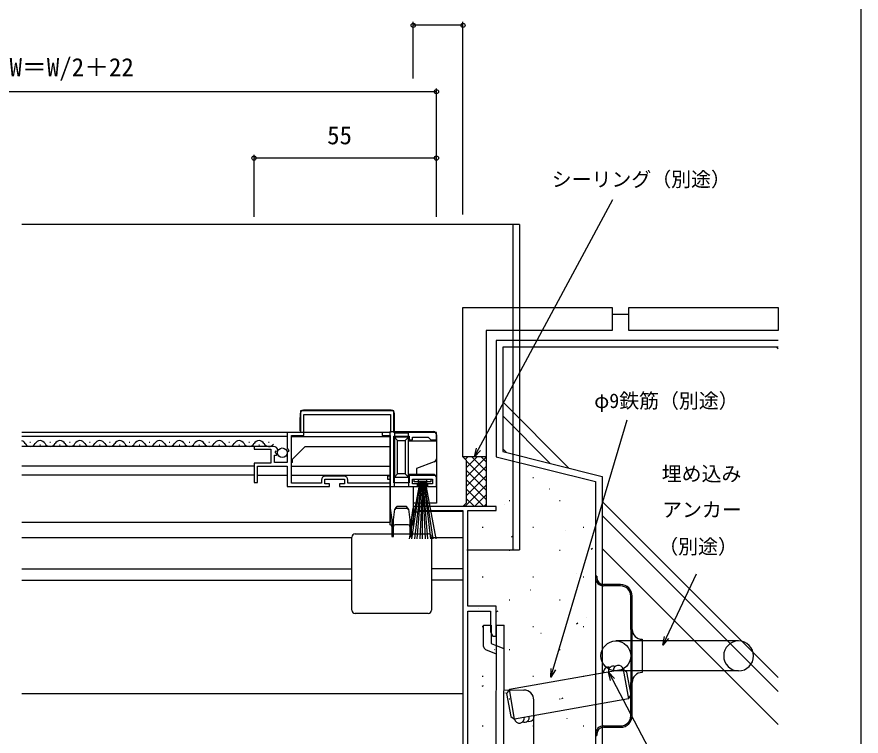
# Model space of a CAD drawing. Units: millimetres, scale not verified. Extents: x -437 to 438, y -344 to 341.
# Drawn here: x 183.7 to 438.2, y -158 to 58.7 of the extents above; entities that cross this region are included whole.
import ezdxf
from ezdxf.enums import TextEntityAlignment as Align

# ---------------------------------------------------------------- set-up
doc = ezdxf.new("R2010")
doc.units = ezdxf.units.MM
doc.header["$LTSCALE"] = 2
for name, color, linetype in [('0-2_YKK_11', 7, 'Continuous'), ('0-3_YKK_12', 2, 'Continuous'), ('0-4_YKK_13', 4, 'Continuous'), ('0-6_YKK_D', 6, 'Continuous'), ('0-7_YKK_ZWAK', 7, 'Continuous'), ('0-8_YSS_K', 3, 'Continuous')]:
    doc.layers.add(name, color=color, linetype=linetype)
doc.styles.add('ＭＳ ゴシック', font='')
doc.styles.get('ＭＳ ゴシック').set_extended_font_data('MS Gothic')

msp = doc.modelspace()

# ---------------------------------------------------------------- linework, layer by layer
at = {"layer": '0-2_YKK_11'}
msp.add_line((282.267, -79.6), (276.667, -79.6), dxfattribs=at)
for points in [[(297.367, -60), (269.167, -60), (269.167, -66.5), (265.167, -66.5), (265.167, -71.331), (265.621, -71.871), (265.467, -72.2), (265.167, -72.5), (265.167, -75.5), (261.367, -75.5), (261.367, -73.3), (261.985, -73.3), (262.092, -73.041), (261.526, -72.476), (261.797, -72.008), (262.116, -72.093), (262.367, -71.882)], [(308.467, -68.7), (310.167, -68.7), (310.167, -66.5), (297.367, -66.5), (297.367, -60)], [(275.467, -80.8), (275.467, -81.8), (266.467, -81.8), (266.467, -67.4), (270.167, -67.4), (270.167, -61.1)], [(270.167, -61.1), (296.267, -61.1), (296.267, -66.5), (293.767, -66.5), (293.767, -67.4), (296.167, -67.4), (296.167, -79.6), (295.367, -79.6), (295.367, -80.5), (296.167, -80.5), (296.167, -81.8), (283.467, -81.8), (283.467, -80.8)], [(261.072, -70.7), (255.167, -70.7), (255.167, -71.5), (260.267, -71.5), (260.267, -75.7), (255.167, -75.7), (255.167, -81.6), (256.167, -81.6), (256.167, -76.6), (265.167, -76.6), (265.167, -82.8), (277.967, -82.8), (277.967, -82), (276.467, -82), (276.467, -80.5), (282.467, -80.5), (282.467, -82), (280.967, -82), (280.967, -82.8), (304.467, -82.8), (304.467, -82), (302.967, -82), (302.967, -80.5), (308.967, -80.5), (308.967, -82), (307.467, -82), (307.467, -82.8), (310.167, -82.8), (310.167, -79.4), (301.967, -79.4), (301.967, -81.7), (297.367, -81.7), (297.367, -67.6), (301.967, -67.6), (301.967, -68.7), (302.967, -68.7), (302.967, -67.9), (307.667, -67.9), (308.167, -68.4), (308.467, -68.7)], [(319.667, -187.3), (319.667, -120.3), (326.467, -120.3), (326.467, -126.588), (327.167, -127.8), (328.167, -127.8), (328.167, -118.8), (319.667, -118.8), (319.667, -90), (328.167, -90), (328.167, -88.8), (303.167, -88.8), (303.167, -90.4), (304.467, -90.4), (304.667, -90.2), (304.867, -90), (318.167, -90)], [(318.167, -90), (318.167, -169.9)]]:
    msp.add_lwpolyline(points, dxfattribs=at)
for centre, radius, start, end in [((261.072, -72), 1.3, 5.2159, 90.00002), ((276.667, -80.8), 1.2, 90.00001, 179.99999), ((282.267, -80.8), 1.2, 0.00001, 89.99999)]:
    msp.add_arc(centre, radius, start, end, dxfattribs=at)
at = {"layer": '0-3_YKK_12'}
for p, q in [((335.167, -3.805), (185.17, -3.805)), ((333.167, -3.805), (333.167, -28.8)), ((333.167, -28.8), (333.167, -101.804)), ((296.17, -66.5), (185.17, -66.5)), ((265.167, -67.7), (185.17, -67.7)), ((266.467, -67.7), (296.167, -67.7)), ((296.167, -67.7), (296.169, -79.327)), ((255.567, -70.7), (185.17, -70.7)), ((187.567, -69.44), (187.767, -69.44)), ((190.567, -70.2), (190.767, -70.2)), ((193.567, -69.44), (193.767, -69.44)), ((196.567, -70.2), (196.767, -70.2)), ((199.567, -69.44), (199.767, -69.44)), ((202.567, -70.2), (202.767, -70.2)), ((205.567, -69.44), (205.767, -69.44)), ((208.567, -70.2), (208.767, -70.2)), ((211.567, -69.44), (211.767, -69.44)), ((214.567, -70.2), (214.767, -70.2)), ((217.567, -69.44), (217.767, -69.44)), ((220.567, -70.2), (220.767, -70.2)), ((223.567, -69.44), (223.767, -69.44)), ((226.567, -70.2), (226.767, -70.2)), ((229.567, -69.44), (229.767, -69.44)), ((232.567, -70.2), (232.767, -70.2)), ((235.567, -69.44), (235.767, -69.44)), ((238.567, -70.2), (238.767, -70.2)), ((241.567, -69.44), (241.767, -69.44)), ((244.567, -70.2), (244.767, -70.2)), ((247.567, -69.44), (247.767, -69.44)), ((250.567, -70.2), (250.767, -70.2)), ((253.567, -69.44), (253.767, -69.44)), ((256.567, -70.2), (256.767, -70.2)), ((259.567, -69.44), (259.767, -69.44)), ((266.767, -74.5), (270.567, -70.7)), ((270.567, -70.7), (296.168, -70.7)), ((266.767, -75.5), (266.467, -75.5)), ((266.767, -75.5), (266.767, -74.5)), ((255.167, -76.6), (185.17, -76.6)), ((266.467, -76.6), (296.169, -76.6)), ((296.167, -76.7), (296.167, -93.5)), ((255.167, -79.3), (185.17, -79.3)), ((256.167, -79.3), (265.167, -79.3)), ((266.467, -79.3), (296.169, -79.3)), ((304.65, -90.2), (318.167, -90.2)), ((185.17, -93.5), (296.167, -93.5)), ((185.17, -98.1), (284.667, -98.1)), ((308.667, -98.1), (318.167, -98.1)), ((319.367, -101.806), (335.167, -101.806)), ((185.17, -107.6), (284.667, -107.6)), ((308.667, -107.5), (318.167, -107.5)), ((185.17, -111), (284.667, -111)), ((308.667, -110.9), (318.167, -110.9)), ((185.17, -145.109), (318.167, -145.109))]:
    msp.add_line(p, q, dxfattribs=at)
msp.add_lwpolyline([(335.167, -3.805), (335.167, -28.8), (335.167, -101.804)], dxfattribs=at)
for centre, start, end in [((184.67, -70.658), 29.20254, 73.07973), ((187.667, -68.982), 209.20254, 330.79746), ((190.667, -70.658), 29.20254, 150.79746), ((193.667, -68.982), 209.20254, 330.79746), ((196.667, -70.658), 29.20254, 150.79746), ((199.667, -68.982), 209.20254, 330.79746), ((202.667, -70.658), 29.20254, 150.79746), ((205.667, -68.982), 209.20254, 330.79746), ((208.667, -70.658), 29.20254, 150.79746), ((211.667, -68.982), 209.20254, 330.79746), ((214.667, -70.658), 29.20254, 150.79746), ((217.667, -68.982), 209.20254, 330.79746), ((220.667, -70.658), 29.20254, 150.79746), ((223.667, -68.982), 209.20254, 330.79746), ((226.667, -70.658), 29.20254, 150.79746), ((229.667, -68.982), 209.20254, 330.79746), ((232.667, -70.658), 29.20254, 150.79746), ((235.667, -68.982), 209.20254, 330.79746), ((238.667, -70.658), 29.20254, 150.79746), ((241.667, -68.982), 209.20254, 330.79746), ((244.667, -70.658), 29.20254, 150.79746), ((247.667, -68.982), 209.20254, 330.79746), ((250.667, -70.658), 29.20254, 150.79746), ((253.667, -68.982), 209.20254, 330.79746), ((256.667, -70.658), 29.20254, 150.79746), ((259.667, -68.982), 209.20254, 324.82116)]:
    msp.add_arc(centre, 1.718, start, end, dxfattribs=at)
at = {"layer": '0-4_YKK_13'}
for p, q in [((269.049, -60.765), (268.967, -63.1)), ((296.487, -59.8), (270.048, -59.8)), ((297.567, -63.1), (297.486, -60.765)), ((268.967, -63.1), (268.993, -66)), ((297.542, -66), (297.567, -63.1)), ((269.167, -66), (268.993, -66)), ((297.542, -66), (297.367, -66)), ((296.17, -66.2), (309.17, -66.2)), ((296.17, -82.8), (296.17, -66.2)), ((297.47, -66.6), (301.77, -66.6)), ((297.47, -66.6), (297.47, -67.9)), ((297.47, -67.9), (298.47, -68.9)), ((297.47, -67.9), (297.47, -79.9)), ((301.77, -67.9), (297.47, -67.9)), ((301.77, -67.9), (300.77, -68.9)), ((301.77, -67.9), (301.77, -66.6)), ((301.77, -79.9), (301.77, -67.9)), ((310.17, -67.2), (310.17, -69)), ((298.47, -78.9), (298.47, -68.9)), ((298.47, -68.9), (300.77, -68.9)), ((300.77, -68.9), (300.77, -78.9)), ((301.77, -69), (310.17, -69)), ((310.17, -69), (310.17, -74.4)), ((309.512, -75.339), (304.17, -77.284)), ((310.17, -74.4), (310.17, -80.1)), ((298.47, -78.9), (297.47, -79.9)), ((300.77, -78.9), (298.47, -78.9)), ((300.77, -78.9), (301.77, -79.9)), ((304.17, -77.284), (304.17, -79.1)), ((297.47, -79.9), (301.77, -79.9)), ((297.47, -82.8), (297.47, -79.9)), ((304.17, -79.1), (301.77, -79.1)), ((301.77, -79.9), (301.77, -82.8)), ((305.167, -81.35), (301.967, -98.5)), ((302.767, -98.5), (305.367, -81.35)), ((305.567, -81.35), (303.567, -98.5)), ((309.17, -79.1), (304.17, -79.1)), ((304.367, -98.5), (305.767, -81.35)), ((304.77, -80.6), (307.17, -80.6)), ((304.77, -82.8), (304.77, -80.6)), ((305.967, -81.35), (305.167, -98.5)), ((305.967, -81.35), (306.767, -98.5)), ((305.967, -98.5), (305.967, -81.35)), ((307.567, -98.5), (306.167, -81.35)), ((306.367, -81.35), (308.367, -98.5)), ((309.167, -98.5), (306.567, -81.35)), ((306.767, -81.35), (309.967, -98.5)), ((307.17, -80.6), (307.17, -82.8)), ((310.17, -80.1), (310.17, -82.8)), ((296.17, -89.3), (296.17, -82.8)), ((296.17, -82.8), (303.17, -82.8)), ((303.17, -82.8), (303.17, -89.3)), ((303.17, -82.8), (304.77, -82.8)), ((307.17, -82.8), (310.17, -82.8)), ((310.17, -82.8), (310.17, -87.8)), ((298.103, -89.3), (298.246, -88.8)), ((301.093, -88.8), (298.246, -88.8)), ((301.093, -88.8), (301.236, -89.3)), ((310.17, -87.8), (303.17, -87.8)), ((296.17, -89.3), (296.67, -92.8)), ((296.17, -94.3), (296.17, -89.3)), ((297.17, -92.8), (297.627, -89.595)), ((298.103, -89.3), (301.236, -89.3)), ((303.17, -89.3), (303.17, -94.3)), ((296.67, -92.8), (296.67, -97.3)), ((297.17, -97.3), (297.17, -92.8)), ((301.67, -94.3), (297.67, -94.3)), ((284.667, -120), (284.667, -98)), ((285.667, -97), (307.667, -97)), ((297.17, -97.3), (296.67, -97.3)), ((302.17, -97.3), (302.17, -97.8)), ((302.67, -97.3), (302.17, -97.3)), ((308.667, -98), (308.667, -120)), ((358.167, -109.8), (358.167, -110.3)), ((358.567, -109.8), (358.167, -109.8)), ((358.167, -110.3), (358.167, -157.3)), ((358.567, -109.8), (358.567, -110.3)), ((365.667, -112.3), (360.567, -112.3)), ((365.667, -112.7), (360.567, -112.7)), ((368.767, -125.8), (368.767, -115.8)), ((369.167, -125.8), (369.167, -115.8)), ((307.667, -121), (285.667, -121)), ((324.377, -130.927), (324.387, -124.55)), ((324.388, -124.55), (326.688, -124.554)), ((326.687, -124.554), (326.679, -130.054)), ((328.167, -183.556), (328.263, -124.556)), ((328.262, -124.556), (330.559, -124.56)), ((330.467, -183.56), (330.559, -124.56)), ((368.767, -125.8), (368.767, -141.8)), ((369.167, -141.8), (369.167, -125.8)), ((401.267, -129.3), (364.267, -129.3)), ((372.167, -128.8), (372.167, -138.8)), ((325.001, -131.855), (328.174, -133.143)), ((401.267, -138.3), (364.267, -138.3)), ((368.767, -151.8), (368.767, -141.8)), ((369.167, -151.8), (369.167, -141.8)), ((330.531, -144.06), (336.531, -144.07)), ((339.503, -161.074), (339.526, -147.074)), ((360.567, -154.9), (365.667, -154.9)), ((358.167, -157.3), (358.167, -157.8)), ((358.167, -157.8), (358.567, -157.8)), ((358.567, -157.3), (358.567, -157.8)), ((360.567, -155.3), (365.667, -155.3))]:
    msp.add_line(p, q, dxfattribs=at)
msp.add_lwpolyline([(303.467, -81.35), (303.467, -80.5), (308.467, -80.5), (308.467, -81.35)], close=True, dxfattribs=at)
for points in [[(301.712, -89.595), (302.17, -92.8), (302.17, -97.3)], [(302.67, -97.3), (302.67, -92.8), (303.17, -89.3)], [(296.67, -97.3), (296.67, -97.8), (297.17, -97.8), (297.17, -97.3)], [(302.17, -97.8), (302.67, -97.8), (302.67, -97.3)], [(326.679, -130.054), (328.178, -130.662), (330.476, -131.595)]]:
    msp.add_lwpolyline(points, dxfattribs=at)
for centre, radius in [((263.681, -72.6), 1.45), ((364.267, -133.8), 4.5)]:
    msp.add_circle(centre, radius, dxfattribs=at)
for centre, radius, start, end in [((270.048, -60.8), 1, 90, 178), ((296.487, -60.8), 1, 2, 90), ((309.17, -67.2), 1, 0, 90), ((309.17, -74.4), 1, 290, 0), ((309.17, -80.1), 1, 0, 90), ((299.06, -90.071), 1.509, 122.61963, 161.62012), ((300.28, -90.071), 1.509, 18.37988, 57.38037), ((298.103, -89.8), 0.5, 90, 171.8699), ((301.236, -89.8), 0.5, 8.1301, 90), ((296.17, -94.8), 0.5, 0, 90), ((297.67, -94.8), 0.5, 90, 180), ((301.67, -94.8), 0.5, 0, 90), ((303.17, -94.8), 0.5, 90, 180), ((285.667, -98), 1, 90, 180), ((307.667, -98), 1, 0, 90), ((360.567, -110.3), 2.4, 180, 270), ((360.567, -110.3), 2, 180, 270), ((365.667, -115.8), 3.5, 0, 90), ((365.667, -115.8), 3.1, 0, 90), ((285.667, -120), 1, 180, 270), ((307.667, -120), 1, 270, 0), ((372.167, -125.8), 3, 180, 270), ((401.267, -133.8), 4.5, 90, 270), ((401.267, -133.8), 4.5, 270, 90), ((325.377, -130.928), 1, 179.90534, 247.9075), ((372.167, -141.8), 3, 90, 180), ((336.526, -147.07), 3, 359.90656, 89.9066), ((365.667, -151.8), 3.1, 270, 0), ((365.667, -151.8), 3.5, 270, 0), ((360.567, -157.3), 2.4, 90, 180), ((360.567, -157.3), 2, 90, 180)]:
    msp.add_arc(centre, radius, start, end, dxfattribs=at)
at = {"layer": '0-6_YKK_D'}
for p, q in [((303.167, 40.196), (303.167, 57.195)), ((318.167, 56.195), (303.167, 56.195)), ((318.167, -0.805), (318.167, 57.195)), ((310.167, 36.195), (83.167, 36.195)), ((310.167, -1.505), (310.167, 37.195)), ((255.167, -1.505), (255.167, 17.195)), ((310.167, 16.195), (255.167, 16.195)), ((310.167, -1.505), (310.167, 17.195))]:
    msp.add_line(p, q, dxfattribs=at)
for points in [[(321.667, -73.8), (322.875, -71.554), (363.352, 3.688)], [(344.666, -140.205), (345.392, -137.76), (367.671, -62.681)], [(323.477, -71.878), (321.667, -73.8), (322.273, -71.231)], [(378.417, -130.548), (379.512, -128.245), (388.608, -109.103)], [(380.129, -128.538), (378.417, -130.548), (378.894, -127.952)], [(346.047, -137.954), (344.666, -140.205), (344.736, -137.566)], [(362.6, -141.231), (362.02, -138.655), (363.81, -140.595)], [(362.02, -138.655), (363.205, -140.913), (375.183, -163.717)]]:
    msp.add_lwpolyline(points, dxfattribs=at)
for centre in [(303.167, 56.195), (318.167, 56.195), (310.167, 36.195), (255.167, 16.195), (310.167, 16.195)]:
    msp.add_circle(centre, 0.637, dxfattribs=at)
at = {"layer": '0-7_YKK_ZWAK'}
msp.add_lwpolyline([(-436.8, -343.8), (438.2, -343.8), (438.2, 306.2)], dxfattribs=at)
at = {"layer": '0-8_YSS_K'}
for p, q in [((363.167, -30.8), (368.167, -30.8)), ((413.202, -30.8), (413.167, -30.8)), ((412.695, -40.8), (413.202, -41.307)), ((330.167, -57.267), (350.129, -77.229)), ((330.167, -61.51), (344.472, -75.815)), ((319.167, -74.8), (318.167, -73.8)), ((318.895, -74.528), (319.624, -73.8)), ((319.167, -77.085), (322.452, -73.8)), ((325.167, -78.18), (320.787, -73.8)), ((325.167, -75.351), (323.616, -73.8)), ((325.167, -73.8), (325.167, -88.8)), ((330.167, -71.409), (331.273, -72.515)), ((319.167, -79.914), (325.167, -73.914)), ((319.167, -74.8), (319.167, -87.798)), ((325.167, -81.008), (319.167, -75.008)), ((319.167, -82.742), (325.167, -76.742)), ((325.167, -83.837), (319.167, -77.837)), ((319.167, -85.571), (325.167, -79.571)), ((325.167, -86.665), (319.167, -80.665)), ((339.177, -80.095), (339.427, -80.095)), ((318.766, -88.8), (325.167, -82.399)), ((324.474, -88.8), (319.167, -83.493)), ((344.28, -83.446), (344.327, -83.429)), ((321.645, -88.8), (319.167, -86.322)), ((321.594, -88.8), (325.167, -85.227)), ((319.167, -87.8), (318.167, -88.8)), ((318.817, -88.8), (318.492, -88.475)), ((324.423, -88.8), (325.167, -88.056)), ((330.58, -88.297), (330.612, -88.286)), ((332.052, -86.97), (332.302, -86.97)), ((347.252, -86.97), (347.502, -86.97)), ((360.167, -87.267), (413.202, -140.302)), ((360.167, -91.51), (413.202, -144.545)), ((323.977, -95.045), (324.227, -95.045)), ((339.177, -95.045), (339.427, -95.045)), ((349.16, -95.922), (349.207, -95.906)), ((354.377, -95.045), (354.627, -95.045)), ((332.805, -97.928), (333.222, -97.652)), ((333.559, -101.447), (333.606, -101.43)), ((356.819, -101.623), (357.236, -101.347)), ((360.167, -101.409), (413.202, -154.444)), ((332.052, -101.92), (332.302, -101.92)), ((347.252, -101.92), (347.502, -101.92)), ((352.39, -108.983), (352.437, -108.967)), ((323.977, -109.995), (324.227, -109.995)), ((339.177, -109.995), (339.427, -109.995)), ((354.377, -109.995), (354.627, -109.995)), ((338.439, -113.924), (338.486, -113.907)), ((332.052, -116.87), (332.302, -116.87)), ((347.252, -116.87), (347.502, -116.87)), ((322.838, -119.448), (322.885, -119.431)), ((328.383, -120.444), (328.8, -120.168)), ((355.384, -122.128), (355.432, -122.111)), ((352.397, -124.139), (352.813, -123.863)), ((323.977, -124.945), (324.227, -124.945)), ((339.177, -124.945), (339.427, -124.945)), ((341.669, -126.985), (341.716, -126.968)), ((354.377, -124.945), (354.627, -124.945)), ((327.718, -131.925), (327.765, -131.908)), ((332.052, -131.82), (332.302, -131.82)), ((347.252, -131.82), (347.502, -131.82)), ((323.977, -139.895), (324.227, -139.895)), ((366.45, -137.871), (332.146, -143.952)), ((339.177, -139.895), (339.427, -139.895)), ((354.377, -139.895), (354.627, -139.895)), ((344.663, -140.129), (344.711, -140.112)), ((323.961, -142.96), (324.378, -142.684)), ((330.948, -144.986), (330.995, -144.969)), ((332.052, -146.77), (332.302, -146.77)), ((368.021, -146.732), (333.717, -152.814)), ((347.252, -146.77), (347.502, -146.77)), ((347.974, -146.655), (348.391, -146.379)), ((349.543, -152.606), (349.59, -152.589)), ((323.977, -154.845), (324.227, -154.845)), ((339.177, -154.845), (339.427, -154.845)), ((354.377, -154.845), (354.627, -154.845))]:
    msp.add_line(p, q, dxfattribs=at)
for points in [[(325.167, -35.8), (325.167, -73.8), (318.167, -73.8), (318.167, -28.8), (363.167, -28.8), (363.167, -35.8)], [(368.167, -35.8), (368.167, -28.8), (413.167, -28.8), (413.167, -35.8)], [(366.45, -137.871), (368.021, -146.732), (368.831, -145.573), (367.609, -138.681)], [(333.717, -152.811), (332.146, -143.949), (331.335, -145.109), (332.557, -152.001)]]:
    msp.add_lwpolyline(points, close=True, dxfattribs=at)
for points in [[(413.202, -38.8), (328.167, -38.8), (328.167, -73.8), (358.167, -81.3), (358.167, -188.8), (413.202, -188.8)], [(413.202, -40.8), (330.167, -40.8), (330.167, -72.238), (360.167, -79.738), (360.167, -186.8), (413.202, -186.8)]]:
    msp.add_lwpolyline(points, dxfattribs=at)
for centre, start, end in [((362.02, -138.655), 70.04391, 190.04392), ((363.497, -138.394), 70.04391, 190.04392), ((364.974, -138.132), 10.04394, 190.04392), ((335.192, -152.547), 190.04394, 10.04392), ((336.669, -152.285), 250.04391, 10.04392), ((338.146, -152.024), 250.04391, 10.04392)]:
    msp.add_arc(centre, 1.5, start, end, dxfattribs=at)

# ---------------------------------------------------------------- texts
at = {"layer": '0-6_YKK_D', "style": 'ＭＳ ゴシック'}
for s, height, p in [('網戸出来幅：MW＝W/2＋22', 5.499, (132.726, 39.176)), ('55', 5.499, (277.213, 18.695)), ('シーリング（別途）', 4.399, (344.929, 6.269)), ('φ9鉄筋（別途）', 4.399, (357.73, -60.442)), ('埋め込み', 4.399, (378.098, -82.438)), ('アンカー', 4.399, (378.201, -93.256)), ('（別途）', 4.399, (377.041, -104.381))]:
    msp.add_text(s, height=height, dxfattribs=at).set_placement(p, align=Align.BOTTOM_LEFT)

doc.saveas('drawing.dxf')
